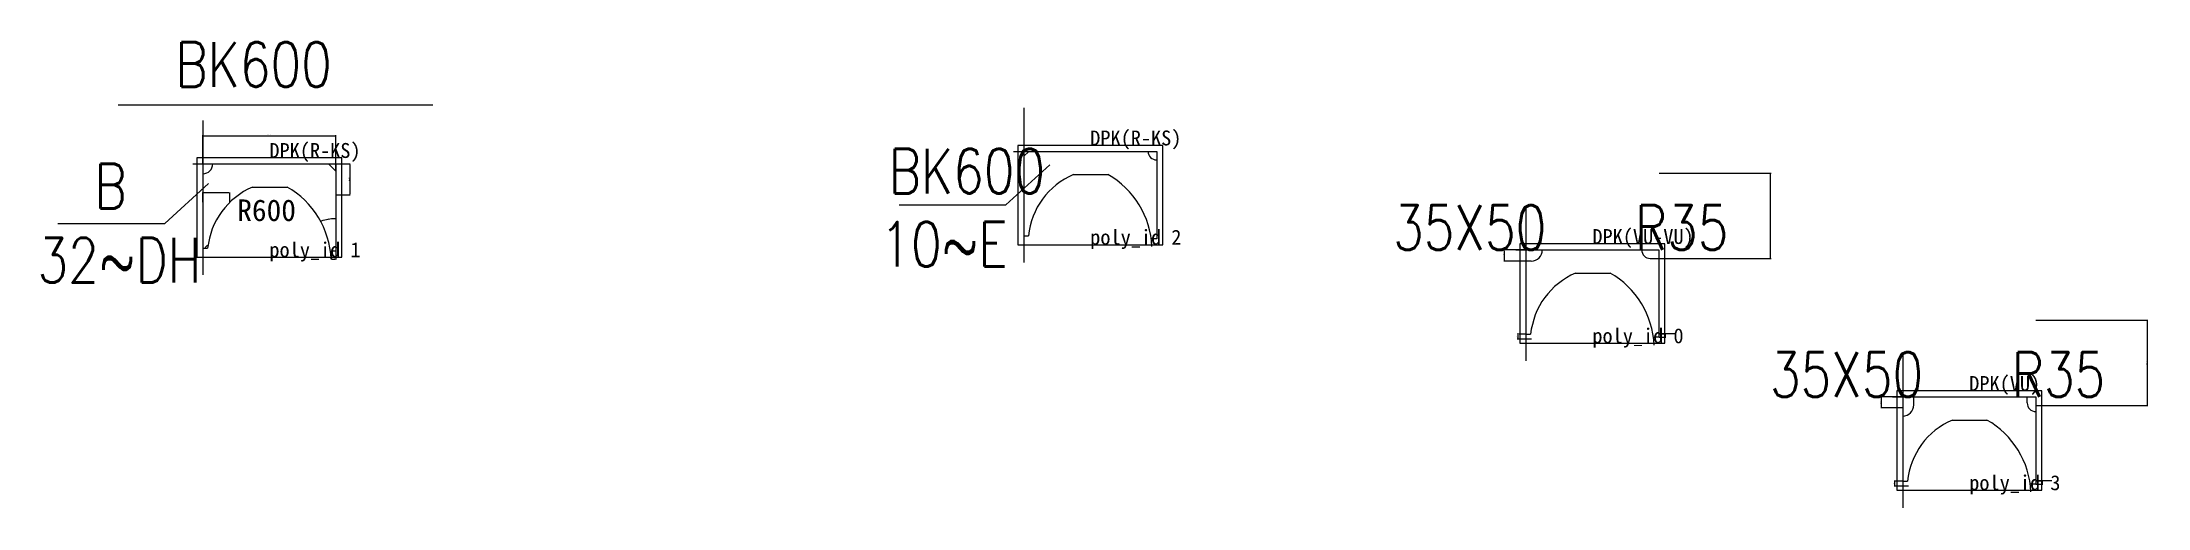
# Model space of a CAD drawing. Header units: millimetres. Extents: x 72 to 7141, y -468 to 1096.
import ezdxf

# ---------------------------------------------------------------- set-up
doc = ezdxf.new("R2010")
doc.units = ezdxf.units.MM
for name, color, linetype in [('100-TX1', 7, 'Continuous'), ('Braket', 30, 'Continuous'), ('Free_Edge', 7, 'Continuous'), ('待检测', 7, 'Continuous')]:
    doc.layers.add(name, color=color, linetype=linetype)
doc.styles.add('JNRD_E1', font='romans.shx', dxfattribs={"width": 0.8})
doc.styles.get("Standard").update_dxf_attribs({"font": ''})
doc.styles.get('Standard').set_extended_font_data('SimSun')
doc.dimstyles.new('ISO-25', dxfattribs={"dimtxt": 2.5, "dimasz": 2.5, "dimexe": 1.25, "dimexo": 0.625, "dimtad": 1, "dimtxsty": 'Standard', "dimcen": 2.5, "dimazin": 3, "dimtfac": 1, "dimtmove": 0, "dimatfit": 3})

# ---------------------------------------------------------------- blocks, each defined once
blk = doc.blocks.new('*D8')
at = {"color": 0, "lineweight": -2}
for p, q in [((611.7, 558.9), (611.7, 590.5)), ((699.1, 589.3), (614.2, 589.3)), ((701.6, 558.9), (701.6, 590.5))]:
    blk.add_line(p, q, dxfattribs=at)
at = {"color": 0}
for points in [[(614.2, 589.7), (614.2, 588.8), (611.7, 589.3)], [(699.1, 588.8), (699.1, 589.7), (701.6, 589.3)]]:
    blk.add_solid(points, dxfattribs=at)
at = {"layer": 'Defpoints', "color": 0}
for p in [(611.7, 589.3), (611.7, 558.3), (701.6, 558.3)]:
    blk.add_point(p, dxfattribs=at)
at = {"color": 0, "insert": (656.6, 591.3), "char_height": 2.5, "attachment_point": 5}
blk.add_mtext('89,85', dxfattribs=at)
blk = doc.blocks.new('*D9')
at = {"color": 0, "lineweight": -2}
blk.add_arc((627.6, 403.8), 8.19, 81.99803, 162.43632, dxfattribs=at)
at = {"color": 0}
for points in [[(619.4, 406.3), (620.2, 406.2), (619.5, 403.8)], [(628.7, 411.5), (628.9, 412.3), (631.2, 411.1)]]:
    blk.add_solid(points, dxfattribs=at)
at = {"layer": 'Defpoints', "color": 0}
for p in [(701.6, 558.3), (611.7, 403.8), (625.8, 411.7), (627.6, 403.8), (627.6, 403.8)]:
    blk.add_point(p, dxfattribs=at)
at = {"color": 0, "insert": (622.3, 412.3), "char_height": 2.5, "attachment_point": 5, "rotation": 32.21718}
blk.add_mtext('116%%d', dxfattribs=at)
blk = doc.blocks.new('*D10')
at = {"color": 0, "lineweight": -2}
blk.add_arc((1058.1, 348.3), 154.7, 90.92581, 108.40783, dxfattribs=at)
at = {"color": 0}
for points in [[(1009.2, 495.5), (1009.4, 494.7), (1006.9, 494.3)], [(1055.6, 502.6), (1055.6, 503.4), (1058.1, 503)]]:
    blk.add_solid(points, dxfattribs=at)
at = {"layer": 'Defpoints', "color": 0}
for p in [(1058.1, 686.9), (989.5, 544), (1026, 499.6), (1042.2, 393.8), (1058.1, 393.8)]:
    blk.add_point(p, dxfattribs=at)
at = {"color": 0, "insert": (1031.8, 502.6), "char_height": 2.5, "attachment_point": 5, "rotation": 9.66682}
blk.add_mtext('19%%d', dxfattribs=at)
blk = doc.blocks.new('*D11')
at = {"color": 0, "lineweight": -2}
for p, q in [((611.7, 687.5), (611.7, 782.8)), ((614.2, 781.5), (1055.6, 781.5)), ((1058.1, 687.5), (1058.1, 782.8))]:
    blk.add_line(p, q, dxfattribs=at)
at = {"color": 0}
for points in [[(614.2, 781.9), (614.2, 781.1), (611.7, 781.5)], [(1055.6, 781.1), (1055.6, 781.9), (1058.1, 781.5)]]:
    blk.add_solid(points, dxfattribs=at)
at = {"layer": 'Defpoints', "color": 0}
for p in [(1058.1, 781.5), (611.7, 686.9), (1058.1, 686.9)]:
    blk.add_point(p, dxfattribs=at)
at = {"color": 0, "insert": (834.9, 783.6), "char_height": 2.5, "attachment_point": 5}
blk.add_mtext('446,43', dxfattribs=at)
blk = doc.blocks.new('*D12')
at = {"color": 0, "lineweight": -2}
for p, q in [((1058.8, 686.9), (1106, 686.9)), ((1104.8, 684.4), (1104.8, 585.1)), ((1058.8, 582.6), (1106, 582.6))]:
    blk.add_line(p, q, dxfattribs=at)
at = {"color": 0}
for points in [[(1105.2, 684.4), (1104.4, 684.4), (1104.8, 686.9)], [(1104.4, 585.1), (1105.2, 585.1), (1104.8, 582.6)]]:
    blk.add_solid(points, dxfattribs=at)
at = {"layer": 'Defpoints', "color": 0}
for p in [(1058.1, 686.9), (1058.1, 582.6), (1104.8, 582.6)]:
    blk.add_point(p, dxfattribs=at)
at = {"color": 0, "insert": (1102.7, 634.7), "char_height": 2.5, "attachment_point": 5, "rotation": 90}
blk.add_mtext('104,28', dxfattribs=at)
blk = doc.blocks.new('*D13')
at = {"color": 0, "lineweight": -2}
for p, q in [((1042.2, 393.1), (1042.2, 366.5)), ((1044.7, 367.7), (1055.6, 367.7)), ((1058.1, 393.1), (1058.1, 366.5))]:
    blk.add_line(p, q, dxfattribs=at)
at = {"color": 0}
for points in [[(1044.7, 368.1), (1044.7, 367.3), (1042.2, 367.7)], [(1055.6, 367.3), (1055.6, 368.1), (1058.1, 367.7)]]:
    blk.add_solid(points, dxfattribs=at)
at = {"layer": 'Defpoints', "color": 0}
for p in [(1042.2, 393.8), (1058.1, 393.8), (1058.1, 367.7)]:
    blk.add_point(p, dxfattribs=at)
at = {"color": 0, "insert": (1050.2, 369.8), "char_height": 2.5, "attachment_point": 5}
blk.add_mtext('15,95', dxfattribs=at)
blk = doc.blocks.new('*D51')
at = {"layer": 'Defpoints', "color": 0}
for p in [(4980.5, 360.9), (5053.1, 398.1), (5053.1, 360.9)]:
    blk.add_point(p, dxfattribs=at)
at = {"layer": '待检测', "color": 0, "lineweight": -2}
for p, q in [((5052.5, 398.1), (4979.3, 398.1)), ((5052.5, 360.9), (4979.3, 360.9)), ((4980.5, 395.6), (4980.5, 363.4))]:
    blk.add_line(p, q, dxfattribs=at)
at = {"layer": '待检测', "color": 0}
for points in [[(4981, 395.6), (4980.1, 395.6), (4980.5, 398.1)], [(4980.1, 363.4), (4981, 363.4), (4980.5, 360.9)]]:
    blk.add_solid(points, dxfattribs=at)
at = {"layer": '待检测', "color": 0, "insert": (4978.4, 379.5), "char_height": 2.5, "attachment_point": 5, "rotation": 90}
blk.add_mtext('37,25', dxfattribs=at)
blk = doc.blocks.new('*D52')
at = {"layer": 'Defpoints', "color": 0}
for p in [(5499.5, 655.3), (5874.8, 655.3), (5499.5, 369.4)]:
    blk.add_point(p, dxfattribs=at)
at = {"layer": '待检测', "color": 0, "lineweight": -2}
for p, q in [((5500.1, 655.3), (5876, 655.3)), ((5874.8, 371.9), (5874.8, 652.8)), ((5500.1, 369.4), (5876, 369.4))]:
    blk.add_line(p, q, dxfattribs=at)
at = {"layer": '待检测', "color": 0}
for points in [[(5875.2, 652.8), (5874.3, 652.8), (5874.8, 655.3)], [(5874.3, 371.9), (5875.2, 371.9), (5874.8, 369.4)]]:
    blk.add_solid(points, dxfattribs=at)
at = {"layer": '待检测', "color": 0, "insert": (5872.7, 512.3), "char_height": 2.5, "attachment_point": 5, "rotation": 90}
blk.add_mtext('285,92', dxfattribs=at)
blk = doc.blocks.new('*D53')
at = {"color": 0, "lineweight": -2}
for p, q in [((5052.5, 115), (5024.3, 115)), ((5052.5, 98.7), (5024.3, 98.7)), ((5025.6, 112.5), (5025.6, 101.2))]:
    blk.add_line(p, q, dxfattribs=at)
at = {"color": 0}
for points in [[(5026, 112.5), (5025.2, 112.5), (5025.6, 115)], [(5025.2, 101.2), (5026, 101.2), (5025.6, 98.7)]]:
    blk.add_solid(points, dxfattribs=at)
at = {"layer": 'Defpoints', "color": 0}
for p in [(5025.6, 98.7), (5053.1, 115), (5053.1, 98.7)]:
    blk.add_point(p, dxfattribs=at)
at = {"color": 0, "insert": (5023.7, 106.9), "char_height": 2.5, "attachment_point": 5, "rotation": 90}
blk.add_mtext('40', dxfattribs=at)
blk = doc.blocks.new('*D54')
at = {"color": 0, "lineweight": -2}
for p, q in [((5500.1, 116.2), (5523, 116.2)), ((5500.1, 105), (5523, 105)), ((5521.7, 107.5), (5521.7, 113.7))]:
    blk.add_line(p, q, dxfattribs=at)
at = {"color": 0}
for points in [[(5522.2, 113.7), (5521.3, 113.7), (5521.7, 116.2)], [(5521.3, 107.5), (5522.2, 107.5), (5521.7, 105)]]:
    blk.add_solid(points, dxfattribs=at)
at = {"layer": 'Defpoints', "color": 0}
for p in [(5499.5, 116.2), (5499.5, 105), (5521.7, 116.2)]:
    blk.add_point(p, dxfattribs=at)
at = {"color": 0, "insert": (5519.9, 110.6), "char_height": 2.5, "attachment_point": 5, "rotation": 90}
blk.add_mtext('20', dxfattribs=at)
blk = doc.blocks.new('*D60')
at = {"layer": 'Defpoints', "color": 0}
for p in [(6245.7, -132.3), (6318.2, -95), (6318.2, -132.3)]:
    blk.add_point(p, dxfattribs=at)
at = {"layer": '待检测', "color": 0, "lineweight": -2}
for p, q in [((6317.6, -95), (6244.4, -95)), ((6317.6, -132.3), (6244.4, -132.3)), ((6245.7, -97.5), (6245.7, -129.8))]:
    blk.add_line(p, q, dxfattribs=at)
at = {"layer": '待检测', "color": 0}
for points in [[(6246.1, -97.5), (6245.3, -97.5), (6245.7, -95)], [(6245.3, -129.8), (6246.1, -129.8), (6245.7, -132.3)]]:
    blk.add_solid(points, dxfattribs=at)
at = {"layer": '待检测', "color": 0, "insert": (6243.6, -113.6), "char_height": 2.5, "attachment_point": 5, "rotation": 90}
blk.add_mtext('37,25', dxfattribs=at)
blk = doc.blocks.new('*D61')
at = {"layer": 'Defpoints', "color": 0}
for p in [(6764.7, 162.1), (7139.9, 162.1), (6764.7, -123.8)]:
    blk.add_point(p, dxfattribs=at)
at = {"layer": '待检测', "color": 0, "lineweight": -2}
for p, q in [((6765.3, 162.1), (7141.2, 162.1)), ((7139.9, -121.3), (7139.9, 159.6)), ((6765.3, -123.8), (7141.2, -123.8))]:
    blk.add_line(p, q, dxfattribs=at)
at = {"layer": '待检测', "color": 0}
for points in [[(7140.3, 159.6), (7139.5, 159.6), (7139.9, 162.1)], [(7139.5, -121.3), (7140.3, -121.3), (7139.9, -123.8)]]:
    blk.add_solid(points, dxfattribs=at)
at = {"layer": '待检测', "color": 0, "insert": (7137.8, 19.2), "char_height": 2.5, "attachment_point": 5, "rotation": 90}
blk.add_mtext('285,92', dxfattribs=at)
blk = doc.blocks.new('*D62')
at = {"color": 0, "lineweight": -2}
for p, q in [((6317.6, -378.1), (6289.5, -378.1)), ((6317.6, -394.5), (6289.5, -394.5)), ((6290.7, -380.6), (6290.7, -392))]:
    blk.add_line(p, q, dxfattribs=at)
at = {"color": 0}
for points in [[(6291.1, -380.6), (6290.3, -380.6), (6290.7, -378.1)], [(6290.3, -392), (6291.1, -392), (6290.7, -394.5)]]:
    blk.add_solid(points, dxfattribs=at)
at = {"layer": 'Defpoints', "color": 0}
for p in [(6290.7, -394.5), (6318.2, -378.1), (6318.2, -394.5)]:
    blk.add_point(p, dxfattribs=at)
at = {"color": 0, "insert": (6288.9, -386.3), "char_height": 2.5, "attachment_point": 5, "rotation": 90}
blk.add_mtext('40', dxfattribs=at)
blk = doc.blocks.new('*D63')
at = {"color": 0, "lineweight": -2}
for p, q in [((6765.3, -377), (6788.1, -377)), ((6765.3, -388.1), (6788.1, -388.1)), ((6786.9, -385.6), (6786.9, -379.5))]:
    blk.add_line(p, q, dxfattribs=at)
at = {"color": 0}
for points in [[(6787.3, -379.5), (6786.5, -379.5), (6786.9, -377)], [(6786.5, -385.6), (6787.3, -385.6), (6786.9, -388.1)]]:
    blk.add_solid(points, dxfattribs=at)
at = {"layer": 'Defpoints', "color": 0}
for p in [(6764.7, -377), (6764.7, -388.1), (6786.9, -377)]:
    blk.add_point(p, dxfattribs=at)
at = {"color": 0, "insert": (6785, -382.5), "char_height": 2.5, "attachment_point": 5, "rotation": 90}
blk.add_mtext('20', dxfattribs=at)

msp = doc.modelspace()

# ---------------------------------------------------------------- linework, layer by layer
for p, q in [((327.777, 885.418), (1383.705, 885.418)), ((3367.323, 874.786), (3367.323, 356.396)), ((611.709, 832.739), (611.709, 314.349)), ((3333.08, 728.926), (3813.758, 728.926)), ((3384.67, 728.926), (3367.323, 712.43)), ((3813.758, 728.926), (3813.758, 435.797)), ((577.465, 686.879), (1058.143, 686.879)), ((1033.512, 686.879), (1058.143, 661.951)), ((1058.143, 686.879), (1058.143, 393.75)), ((1058.143, 686.879), (1058.143, 667.047)), ((1058.143, 667.047), (1058.143, 686.879)), ((3307.661, 549.726), (3454.675, 683.399)), ((483.439, 486.918), (630.454, 620.592)), ((2949.165, 549.726), (3307.661, 549.726)), ((5053.084, 544.008), (5053.084, 25.617)), ((124.943, 486.918), (483.439, 486.918)), ((5018.841, 398.148), (5499.519, 398.148)), ((5499.519, 398.148), (5499.519, 105.019)), ((5072.026, 98.707), (5027.469, 98.707)), ((5553.168, 116.215), (5499.519, 116.215)), ((6318.227, 50.842), (6318.227, -467.548)), ((6283.984, -95.018), (6764.662, -95.018)), ((6355.474, -122.002), (6355.474, -95.018)), ((6735.897, -115.428), (6735.897, -95.018)), ((6764.662, -95.018), (6764.662, -388.147)), ((6337.169, -394.459), (6292.612, -394.459)), ((6818.31, -376.951), (6764.662, -376.951))]:
    msp.add_line(p, q)
for centre, radius, start, end in [((3813.758, 728.926), 28.764, 180, 270), ((611.709, 686.879), 32.888, 270, 0), ((5070.96, 398.148), 37.247, 270, 0), ((5470.755, 398.148), 28.764, 180, 270), ((6318.227, -122.002), 37.247, 270, 0), ((6764.662, -115.428), 28.764, 180, 270)]:
    msp.add_arc(centre, radius, start, end)
at = {"layer": 'Braket'}
for points in [[(3347.323, 415.797), (3833.758, 415.797), (3833.758, 748.926), (3347.323, 748.926)], [(591.709, 373.75), (1078.143, 373.75), (1078.143, 706.879), (591.709, 706.879)], [(5033.084, 85.019), (5519.519, 85.019), (5519.519, 418.148), (5033.084, 418.148)], [(6298.227, -408.147), (6784.662, -408.147), (6784.662, -75.018), (6298.227, -75.018)]]:
    msp.add_lwpolyline(points, close=True, dxfattribs=at)
at = {"layer": 'Free_Edge'}
for p, q in [((3533.871, 651.281), (3649.881, 651.281)), ((778.257, 609.234), (894.266, 609.234)), ((3367.323, 445.798), (3383.258, 445.798)), ((3813.758, 435.797), (3797.803, 435.797)), ((611.709, 403.751), (627.643, 403.751)), ((1058.143, 393.75), (1042.189, 393.75)), ((5219.632, 320.503), (5335.642, 320.503)), ((5053.084, 115.02), (5069.019, 115.02)), ((5499.519, 105.019), (5483.564, 105.019)), ((6484.775, -172.663), (6600.785, -172.663)), ((6318.227, -378.146), (6334.161, -378.146)), ((6764.662, -388.147), (6748.707, -388.147))]:
    msp.add_line(p, q, dxfattribs=at)
for centre, radius, start, end in [((3633.987, 419.959), 252.057, 113.4029042, 174.1161491), ((3504.603, 396.244), 293.512, 2.6430999, 60.332676), ((878.372, 377.912), 252.057, 113.4029042, 174.1161491), ((748.989, 354.197), 293.512, 2.6430999, 60.332676), ((5319.748, 89.181), 252.057, 113.4029042, 174.1161491), ((5190.365, 65.466), 293.512, 2.6430999, 60.332676), ((6584.891, -403.985), 252.057, 113.4029042, 174.1161491), ((6455.507, -427.7), 293.512, 2.6430999, 60.332676)]:
    msp.add_arc(centre, radius, start, end, dxfattribs=at)
at = {"layer": '待检测'}
for p, q in [((5070.96, 360.9), (5053.084, 360.9)), ((5470.755, 369.384), (5499.519, 369.384))]:
    msp.add_line(p, q, dxfattribs=at)

# ---------------------------------------------------------------- texts
msp.add_text('R600', height=72.4065, rotation=1080).set_placement((727.032, 495.116))
at = {"layer": '100-TX1', "color": 3, "linetype": 'Continuous', "style": 'JNRD_E1', "width": 0.8}
msp.add_text('BK600', height=150, dxfattribs=at).set_placement((519.802, 945.565))
at = {"layer": '100-TX1', "color": 2, "linetype": 'Continuous', "style": 'JNRD_E1', "width": 0.8}
for s, p in [('BK600', (2914.365, 587.793)), ('B', (247.897, 537.654)), ('35X50', (4607.361, 398.148)), ('R35', (5419.191, 398.148)), ('32~DH', (56.514, 288.722)), ('10~E', (2886.202, 342.274)), ('35X50', (5872.503, -95.018)), ('R35', (6684.333, -95.018))]:
    msp.add_text(s, height=150, dxfattribs=at).set_placement(p)
at = {"layer": 'Braket'}
for s, p in [('DPK(R-KS)', (3590.541, 748.926)), ('DPK(R-KS)', (834.926, 706.879)), ('poly_id 1', (834.926, 373.75)), ('poly_id 2', (3590.541, 415.797)), ('DPK(VU-VU)', (5276.302, 418.148)), ('poly_id 0', (5276.302, 85.019)), ('DPK(VU)', (6541.444, -75.018)), ('poly_id 3', (6541.444, -408.147))]:
    msp.add_text(s, height=50, dxfattribs=at).set_placement(p)

# ---------------------------------------------------------------- dimensions: what is measured, and where the dimension line sits
dim = msp.add_aligned_dim(p1=(611.709, 686.879), p2=(1058.143, 686.879), distance=94.65, dimstyle='ISO-25')
dim.commit()
dim.dimension.update_dxf_attribs({"geometry": '*D11', "text_midpoint": (834.926, 783.614)})
for base, line1, line2, picture, middle in [((1025.974, 499.614), ((1042.189, 393.75), (989.488, 543.955)), ((1058.143, 686.879), (1058.143, 393.75)), '*D10', (1031.848, 502.647)), ((625.807, 411.73), ((611.709, 403.751), (627.643, 403.751)), ((627.643, 403.751), (701.561, 558.267)), '*D9', (622.279, 412.265))]:
    dim = msp.add_angular_dim_2l(base=base, line1=line1, line2=line2, dimstyle='ISO-25')
    dim.commit()
    dim.dimension.update_dxf_attribs({"geometry": picture, "text_midpoint": middle})
dim = msp.add_linear_dim(base=(1104.778, 582.6), p1=(1058.143, 686.879), p2=(1058.143, 582.6), angle=90, dimstyle='ISO-25')
dim.commit()
dim.dimension.update_dxf_attribs({"geometry": '*D12', "text_midpoint": (1102.693, 634.74)})
for base, p1, p2, picture, middle in [((611.709, 589.253), (701.561, 558.267), (611.709, 558.267), '*D8', (656.635, 591.337)), ((1058.143, 367.732), (1042.189, 393.75), (1058.143, 393.75), '*D13', (1050.166, 369.817))]:
    dim = msp.add_linear_dim(base=base, p1=p1, p2=p2, dimstyle='ISO-25')
    dim.commit()
    dim.dimension.update_dxf_attribs({"geometry": picture, "text_midpoint": middle})
for base, p1, p2, text, picture, middle in [((5025.586, 98.707), (5053.084, 115.02), (5053.084, 98.707), '40', '*D53', (5023.711, 106.863)), ((5521.736, 116.215), (5499.519, 105.019), (5499.519, 116.215), '20', '*D54', (5519.861, 110.617)), ((6290.728, -394.459), (6318.227, -378.146), (6318.227, -394.459), '40', '*D62', (6288.853, -386.302)), ((6786.878, -376.951), (6764.662, -388.147), (6764.662, -376.951), '20', '*D63', (6785.003, -382.549))]:
    dim = msp.add_linear_dim(base=base, p1=p1, p2=p2, angle=90, text=text, dimstyle='ISO-25', override={"dimtxsty": 'Standard'})
    dim.commit()
    dim.dimension.update_dxf_attribs({"geometry": picture, "text_midpoint": middle})
at = {"layer": '待检测'}
for p1, p2, distance, picture, middle in [((5499.519, 369.384), (5499.519, 655.308), -375.245, '*D52', (5872.68, 512.346)), ((5053.084, 398.148), (5053.084, 360.9), -72.55, '*D51', (4978.45, 379.524)), ((6764.662, -123.782), (6764.662, 162.142), -375.245, '*D61', (7137.822, 19.18)), ((6318.227, -95.018), (6318.227, -132.265), -72.55, '*D60', (6243.592, -113.642))]:
    dim = msp.add_aligned_dim(p1=p1, p2=p2, distance=distance, dimstyle='ISO-25', dxfattribs=at)
    dim.commit()
    dim.dimension.update_dxf_attribs({"geometry": picture, "text_midpoint": middle})

doc.saveas('drawing.dxf')
